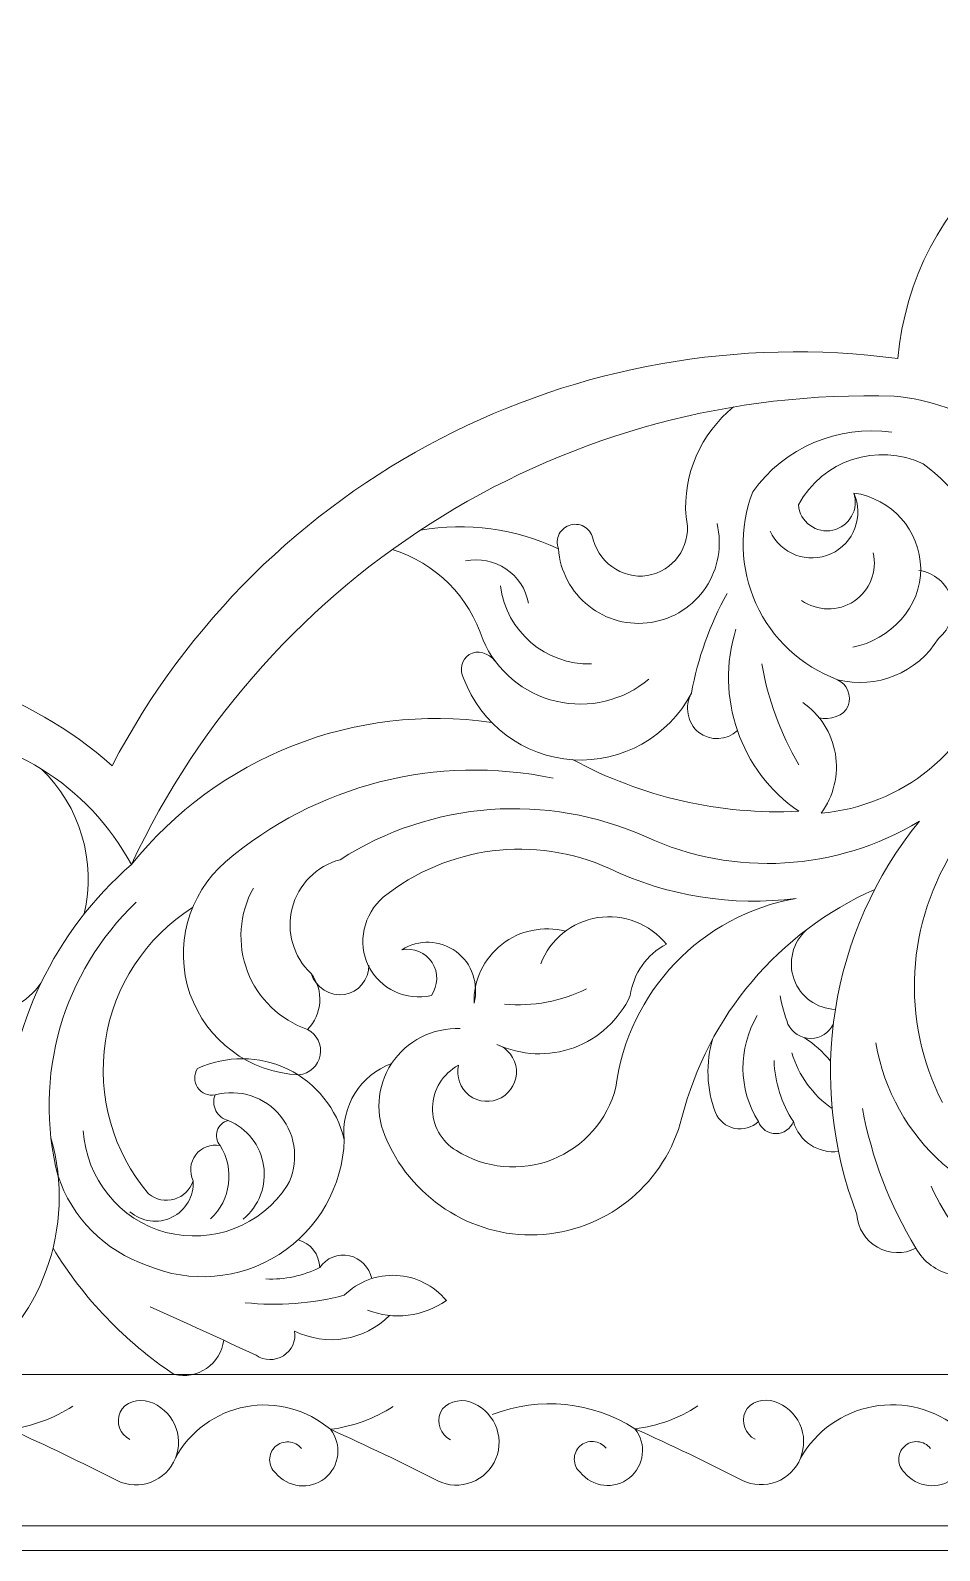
# Model space of a CAD drawing. Header units: millimetres. Extents: x 4613 to 4857, y 4354 to 4620.
# Drawn here: x 4739.7 to 4776.2, y 4497.8 to 4558.8 of the extents above; entities that cross this region are included whole.
import ezdxf

# ---------------------------------------------------------------- set-up
doc = ezdxf.new("R2010")
doc.units = ezdxf.units.MM
doc.header["$MEASUREMENT"] = 0
doc.layers.add('Layer 1', color=18, linetype='Continuous', true_color=0x000000)

msp = doc.modelspace()

# ---------------------------------------------------------------- linework, layer by layer
at = {"layer": 'Layer 1', "lineweight": 9}
for points, knots in [([(4613.246, 4619.823), (4613.246, 4619.823), (4857.246, 4619.823), (4857.246, 4619.823), (4857.246, 4619.823), (4857.246, 4497.823), (4857.246, 4497.823), (4857.246, 4497.823), (4613.246, 4497.823), (4613.246, 4497.823), (4613.246, 4497.823), (4613.246, 4619.823), (4613.246, 4619.823)], [0, 0, 0, 0, 0.25, 0.25, 0.25, 0.5, 0.5, 0.5, 0.75, 0.75, 0.75, 1, 1, 1, 1]), ([(4774.359, 4544.143), (4777.248, 4543.886), (4779.803, 4542.166), (4781.128, 4539.586), (4782.454, 4537.006), (4782.35, 4533.903), (4780.876, 4531.405)], [0, 0, 0, 0, 0.333333, 0.333333, 0.333333, 1, 1, 1, 1]), ([(4775.531, 4541.435), (4778.121, 4539.491), (4779.241, 4536.15), (4778.346, 4533.039), (4777.451, 4529.927), (4774.66, 4527.686), (4771.433, 4527.415)], [0, 0, 0, 0, 0.333333, 0.333333, 0.333333, 1, 1, 1, 1]), ([(4772.087, 4532.77), (4770.634, 4533.312), (4769.457, 4534.411), (4768.818, 4535.824), (4768.179, 4537.237), (4768.134, 4538.854), (4768.687, 4540.303)], [0, 0, 0, 0, 0.333333, 0.333333, 0.333333, 1, 1, 1, 1]), ([(4772.741, 4540.259), (4773.162, 4539.333), (4772.752, 4538.241), (4771.826, 4537.819), (4770.9, 4537.398), (4769.806, 4537.809), (4769.384, 4538.735)], [0, 0, 0, 0, 0.333333, 0.333333, 0.333333, 1, 1, 1, 1]), ([(4772.741, 4540.259), (4772.847, 4539.95), (4772.816, 4539.61), (4772.656, 4539.325), (4772.495, 4539.04), (4772.219, 4538.837), (4771.899, 4538.768), (4771.579, 4538.699), (4771.246, 4538.77), (4770.982, 4538.963), (4770.718, 4539.156), (4770.549, 4539.455), (4770.518, 4539.78)], [0, 0, 0, 0, 0.2, 0.2, 0.2, 0.4, 0.4, 0.4, 0.6, 0.6, 0.6, 1, 1, 1, 1]), ([(4772.741, 4540.259), (4774.258, 4540.047), (4775.397, 4538.765), (4775.428, 4537.233), (4775.459, 4535.701), (4774.205, 4534.349), (4772.698, 4534.076)], [0, 0, 0, 0, 0.333333, 0.333333, 0.333333, 1, 1, 1, 1]), ([(4760.887, 4538.026), (4760.815, 4538.219), (4760.828, 4538.434), (4760.924, 4538.617), (4761.02, 4538.799), (4761.19, 4538.933), (4761.39, 4538.983), (4761.59, 4539.033), (4761.802, 4538.996), (4761.973, 4538.88), (4762.144, 4538.765), (4762.258, 4538.581), (4762.285, 4538.376)], [0, 0, 0, 0, 0.2, 0.2, 0.2, 0.4, 0.4, 0.4, 0.6, 0.6, 0.6, 1, 1, 1, 1]), ([(4767.254, 4539.032), (4767.469, 4538.154), (4767.307, 4537.226), (4766.807, 4536.473), (4766.307, 4535.721), (4765.51, 4535.211), (4764.617, 4535.069), (4763.725, 4534.928), (4762.813, 4535.166), (4762.105, 4535.727), (4761.396, 4536.288), (4760.954, 4537.125), (4760.887, 4538.026)], [0, 0, 0, 0, 0.2, 0.2, 0.2, 0.4, 0.4, 0.4, 0.6, 0.6, 0.6, 1, 1, 1, 1]), ([(4766.01, 4539.303), (4766.263, 4538.288), (4765.656, 4537.257), (4764.645, 4536.986), (4763.635, 4536.715), (4762.575, 4537.371), (4762.285, 4538.376)], [0, 0, 0, 0, 0.333333, 0.333333, 0.333333, 1, 1, 1, 1]), ([(4773.526, 4537.864), (4773.694, 4537.119), (4773.387, 4536.347), (4772.753, 4535.921), (4772.119, 4535.495), (4771.275, 4535.511), (4770.649, 4535.949)], [0, 0, 0, 0, 0.333333, 0.333333, 0.333333, 1, 1, 1, 1]), ([(4757.167, 4537.532), (4757.727, 4537.647), (4758.309, 4537.532), (4758.783, 4537.214), (4759.258, 4536.896), (4759.585, 4536.398), (4759.692, 4535.837)], [0, 0, 0, 0, 0.333333, 0.333333, 0.333333, 1, 1, 1, 1]), ([(4775.355, 4537.149), (4775.966, 4537.073), (4776.473, 4536.642), (4776.646, 4536.051), (4776.819, 4535.461), (4776.615, 4534.817), (4776.142, 4534.425)], [0, 0, 0, 0, 0.333333, 0.333333, 0.333333, 1, 1, 1, 1]), ([(4764.524, 4532.794), (4763.495, 4531.926), (4762.116, 4531.595), (4760.805, 4531.901), (4759.494, 4532.208), (4758.401, 4533.125), (4757.864, 4534.359)], [0, 0, 0, 0, 0.333333, 0.333333, 0.333333, 1, 1, 1, 1]), ([(4757.084, 4532.834), (4756.903, 4533.161), (4757.002, 4533.572), (4757.312, 4533.779), (4757.623, 4533.987), (4758.107, 4533.823), (4758.34, 4533.531)], [0, 0, 0, 0, 0.333333, 0.333333, 0.333333, 1, 1, 1, 1]), ([(4766.225, 4532.226), (4765.306, 4530.476), (4763.444, 4529.43), (4761.472, 4529.555), (4759.5, 4529.68), (4757.774, 4530.983), (4757.084, 4532.834)], [0, 0, 0, 0, 0.333333, 0.333333, 0.333333, 1, 1, 1, 1]), ([(4772.087, 4532.77), (4772.478, 4532.582), (4772.664, 4532.129), (4772.518, 4531.721), (4772.372, 4531.312), (4771.774, 4531.139), (4771.353, 4531.242)], [0, 0, 0, 0, 0.333333, 0.333333, 0.333333, 1, 1, 1, 1]), ([(4768.073, 4530.724), (4767.642, 4530.325), (4766.986, 4530.295), (4766.52, 4530.654), (4766.055, 4531.013), (4765.947, 4531.708), (4766.225, 4532.226)], [0, 0, 0, 0, 0.333333, 0.333333, 0.333333, 1, 1, 1, 1]), ([(4770.692, 4531.856), (4771.39, 4531.374), (4771.863, 4530.63), (4772.003, 4529.794), (4772.143, 4528.958), (4771.936, 4528.097), (4771.433, 4527.415)], [0, 0, 0, 0, 0.333333, 0.333333, 0.333333, 1, 1, 1, 1]), ([(4750.475, 4516.912), (4748.49, 4517.004), (4746.761, 4518.293), (4746.106, 4520.169), (4745.451, 4522.044), (4746.032, 4524.155), (4747.528, 4525.461)], [0, 0, 0, 0, 0.333333, 0.333333, 0.333333, 1, 1, 1, 1]), ([(4750.966, 4520.977), (4750.254, 4521.648), (4749.962, 4522.653), (4750.203, 4523.602), (4750.444, 4524.551), (4751.191, 4525.297), (4752.137, 4525.547)], [0, 0, 0, 0, 0.333333, 0.333333, 0.333333, 1, 1, 1, 1]), ([(4750.825, 4518.734), (4749.717, 4519.115), (4748.833, 4519.967), (4748.413, 4521.061), (4747.992, 4522.155), (4748.082, 4523.385), (4748.65, 4524.41)], [0, 0, 0, 0, 0.333333, 0.333333, 0.333333, 1, 1, 1, 1]), ([(4755.793, 4520.095), (4754.781, 4519.862), (4753.741, 4520.351), (4753.274, 4521.279), (4752.807, 4522.206), (4753.073, 4523.364), (4753.863, 4524.038)], [0, 0, 0, 0, 0.333333, 0.333333, 0.333333, 1, 1, 1, 1]), ([(4744.446, 4512.134), (4743.008, 4513.834), (4742.375, 4516.073), (4742.711, 4518.275), (4743.047, 4520.476), (4744.329, 4522.431), (4746.209, 4523.625)], [0, 0, 0, 0, 0.333333, 0.333333, 0.333333, 1, 1, 1, 1]), ([(4760.179, 4521.366), (4760.554, 4522.349), (4761.427, 4523.056), (4762.466, 4523.221), (4763.506, 4523.385), (4764.561, 4522.973), (4765.222, 4522.154)], [0, 0, 0, 0, 0.333333, 0.333333, 0.333333, 1, 1, 1, 1]), ([(4757.503, 4519.789), (4757.483, 4520.705), (4757.895, 4521.577), (4758.615, 4522.144), (4759.334, 4522.712), (4760.285, 4522.906), (4761.171, 4522.673)], [0, 0, 0, 0, 0.333333, 0.333333, 0.333333, 1, 1, 1, 1]), ([(4772.005, 4519.539), (4771.259, 4519.564), (4770.604, 4520.039), (4770.347, 4520.739), (4770.089, 4521.44), (4770.293, 4522.235), (4770.845, 4522.737)], [0, 0, 0, 0, 0.333333, 0.333333, 0.333333, 1, 1, 1, 1]), ([(4754.609, 4521.935), (4755.281, 4522.359), (4756.144, 4522.328), (4756.784, 4521.858), (4757.425, 4521.387), (4757.707, 4520.557), (4757.503, 4519.789)], [0, 0, 0, 0, 0.333333, 0.333333, 0.333333, 1, 1, 1, 1]), ([(4754.609, 4521.935), (4755.08, 4522.025), (4755.559, 4521.821), (4755.82, 4521.419), (4756.081, 4521.017), (4756.067, 4520.489), (4755.793, 4520.095)], [0, 0, 0, 0, 0.333333, 0.333333, 0.333333, 1, 1, 1, 1]), ([(4753.281, 4521.309), (4753.287, 4520.73), (4752.872, 4520.231), (4752.301, 4520.133), (4751.729, 4520.035), (4751.153, 4520.428), (4750.966, 4520.977)], [0, 0, 0, 0, 0.333333, 0.333333, 0.333333, 1, 1, 1, 1]), ([(4740.122, 4520.587), (4739.577, 4519.814), (4738.701, 4519.342), (4737.756, 4519.312), (4736.811, 4519.281), (4735.903, 4519.701), (4735.309, 4520.436)], [0, 0, 0, 0, 0.333333, 0.333333, 0.333333, 1, 1, 1, 1]), ([(4763.775, 4520.095), (4763.328, 4519.124), (4762.512, 4518.371), (4761.509, 4518.003), (4760.505, 4517.634), (4759.391, 4517.684), (4758.422, 4518.136)], [0, 0, 0, 0, 0.333333, 0.333333, 0.333333, 1, 1, 1, 1]), ([(4771.924, 4518.959), (4771.76, 4518.604), (4771.407, 4518.376), (4771.017, 4518.374), (4770.627, 4518.372), (4770.268, 4518.601), (4770.101, 4518.953)], [0, 0, 0, 0, 0.333333, 0.333333, 0.333333, 1, 1, 1, 1]), ([(4750.825, 4518.734), (4751.204, 4518.539), (4751.41, 4518.118), (4751.332, 4517.699), (4751.255, 4517.28), (4750.898, 4516.96), (4750.475, 4516.912)], [0, 0, 0, 0, 0.333333, 0.333333, 0.333333, 1, 1, 1, 1]), ([(4754.008, 4514.288), (4753.522, 4515.274), (4753.593, 4516.444), (4754.195, 4517.364), (4754.797, 4518.284), (4755.852, 4518.817), (4756.951, 4518.766)], [0, 0, 0, 0, 0.333333, 0.333333, 0.333333, 1, 1, 1, 1]), ([(4746.409, 4517.161), (4747.557, 4517.7), (4748.887, 4517.693), (4750.029, 4517.142), (4751.171, 4516.59), (4752.004, 4515.544), (4752.295, 4514.309)], [0, 0, 0, 0, 0.333333, 0.333333, 0.333333, 1, 1, 1, 1]), ([(4758.422, 4518.136), (4758.859, 4517.982), (4759.164, 4517.585), (4759.202, 4517.124), (4759.239, 4516.662), (4758.995, 4516.218), (4758.589, 4515.995), (4758.183, 4515.772), (4757.684, 4515.808), (4757.315, 4516.088), (4756.945, 4516.368), (4756.776, 4516.845), (4756.881, 4517.297)], [0, 0, 0, 0, 0.2, 0.2, 0.2, 0.4, 0.4, 0.4, 0.6, 0.6, 0.6, 1, 1, 1, 1]), ([(4747.112, 4516.108), (4746.841, 4516.057), (4746.567, 4516.172), (4746.413, 4516.4), (4746.26, 4516.628), (4746.26, 4516.93), (4746.409, 4517.161)], [0, 0, 0, 0, 0.333333, 0.333333, 0.333333, 1, 1, 1, 1]), ([(4756.794, 4513.875), (4756.186, 4514.238), (4755.821, 4514.9), (4755.837, 4515.607), (4755.854, 4516.315), (4756.257, 4516.963), (4756.881, 4517.297)], [0, 0, 0, 0, 0.333333, 0.333333, 0.333333, 1, 1, 1, 1]), ([(4747.64, 4515.08), (4747.426, 4515.134), (4747.245, 4515.277), (4747.144, 4515.474), (4747.043, 4515.67), (4747.031, 4515.902), (4747.112, 4516.108)], [0, 0, 0, 0, 0.333333, 0.333333, 0.333333, 1, 1, 1, 1]), ([(4747.112, 4516.108), (4748.085, 4516.371), (4749.122, 4516.033), (4749.752, 4515.247), (4750.383, 4514.46), (4750.48, 4513.359), (4750.011, 4512.467)], [0, 0, 0, 0, 0.333333, 0.333333, 0.333333, 1, 1, 1, 1]), ([(4763.197, 4516.415), (4762.859, 4515.097), (4761.912, 4514.019), (4760.647, 4513.516), (4759.383, 4513.012), (4757.945, 4513.149), (4756.794, 4513.875)], [0, 0, 0, 0, 0.333333, 0.333333, 0.333333, 1, 1, 1, 1]), ([(4768.914, 4515.036), (4768.659, 4514.794), (4768.302, 4514.693), (4767.959, 4514.764), (4767.615, 4514.836), (4767.328, 4515.075), (4767.191, 4515.398)], [0, 0, 0, 0, 0.333333, 0.333333, 0.333333, 1, 1, 1, 1]), ([(4750.011, 4512.467), (4748.96, 4510.86), (4746.999, 4510.105), (4745.142, 4510.593), (4743.285, 4511.081), (4741.946, 4512.754), (4741.821, 4514.67)], [0, 0, 0, 0, 0.333333, 0.333333, 0.333333, 1, 1, 1, 1]), ([(4747.313, 4514.08), (4747.176, 4514.244), (4747.132, 4514.467), (4747.199, 4514.67), (4747.265, 4514.873), (4747.433, 4515.028), (4747.64, 4515.08)], [0, 0, 0, 0, 0.333333, 0.333333, 0.333333, 1, 1, 1, 1]), ([(4747.64, 4515.08), (4748.396, 4514.768), (4748.935, 4514.084), (4749.06, 4513.276), (4749.185, 4512.468), (4748.872, 4511.648), (4748.246, 4511.122)], [0, 0, 0, 0, 0.333333, 0.333333, 0.333333, 1, 1, 1, 1]), ([(4765.848, 4515.198), (4765.183, 4512.609), (4762.95, 4510.727), (4760.287, 4510.508), (4757.624, 4510.289), (4755.087, 4511.843), (4754.008, 4514.288)], [0, 0, 0, 0, 0.333333, 0.333333, 0.333333, 1, 1, 1, 1]), ([(4770.319, 4515.036), (4770.207, 4514.746), (4769.93, 4514.555), (4769.619, 4514.553), (4769.309, 4514.552), (4769.027, 4514.747), (4768.914, 4515.036)], [0, 0, 0, 0, 0.333333, 0.333333, 0.333333, 1, 1, 1, 1]), ([(4752.295, 4514.309), (4752.235, 4512.437), (4751.257, 4510.715), (4749.679, 4509.705), (4748.101, 4508.696), (4746.113, 4508.534), (4744.389, 4509.265)], [0, 0, 0, 0, 0.333333, 0.333333, 0.333333, 1, 1, 1, 1]), ([(4746.233, 4512.659), (4746.069, 4512.997), (4746.108, 4513.399), (4746.334, 4513.7), (4746.561, 4514), (4746.942, 4514.146), (4747.313, 4514.08)], [0, 0, 0, 0, 0.333333, 0.333333, 0.333333, 1, 1, 1, 1]), ([(4746.233, 4512.659), (4746.27, 4512.045), (4745.935, 4511.468), (4745.383, 4511.196), (4744.831, 4510.924), (4744.161, 4511.016), (4743.696, 4511.419)], [0, 0, 0, 0, 0.333333, 0.333333, 0.333333, 1, 1, 1, 1]), ([(4746.233, 4512.659), (4746.118, 4512.305), (4745.836, 4512.031), (4745.48, 4511.926), (4745.123, 4511.821), (4744.735, 4511.9), (4744.446, 4512.134)], [0, 0, 0, 0, 0.333333, 0.333333, 0.333333, 1, 1, 1, 1]), ([(4775.236, 4509.955), (4774.747, 4509.706), (4774.165, 4509.72), (4773.688, 4509.992), (4773.211, 4510.265), (4772.904, 4510.764), (4772.87, 4511.312)], [0, 0, 0, 0, 0.333333, 0.333333, 0.333333, 1, 1, 1, 1]), ([(4751.312, 4509.18), (4751.576, 4509.564), (4752.044, 4509.751), (4752.5, 4509.656), (4752.955, 4509.56), (4753.31, 4509.192), (4753.397, 4508.735)], [0, 0, 0, 0, 0.333333, 0.333333, 0.333333, 1, 1, 1, 1]), ([(4778.416, 4509.307), (4777.924, 4508.923), (4777.29, 4508.773), (4776.678, 4508.897), (4776.067, 4509.021), (4775.539, 4509.41), (4775.236, 4509.955)], [0, 0, 0, 0, 0.333333, 0.333333, 0.333333, 1, 1, 1, 1]), ([(4752.296, 4508.072), (4752.852, 4508.617), (4753.611, 4508.904), (4754.389, 4508.865), (4755.166, 4508.825), (4755.894, 4508.459), (4756.393, 4507.861)], [0, 0, 0, 0, 0.333333, 0.333333, 0.333333, 1, 1, 1, 1]), ([(4747.459, 4506.262), (4747.399, 4505.806), (4747.15, 4505.397), (4746.773, 4505.135), (4746.395, 4504.874), (4745.922, 4504.784), (4745.475, 4504.888)], [0, 0, 0, 0, 0.333333, 0.333333, 0.333333, 1, 1, 1, 1]), ([(4750.305, 4506.634), (4750.365, 4506.243), (4750.188, 4505.854), (4749.853, 4505.642), (4749.519, 4505.431), (4749.086, 4505.441), (4748.758, 4505.662)], [0, 0, 0, 0, 0.333333, 0.333333, 0.333333, 1, 1, 1, 1]), ([(4743.693, 4502.282), (4743.297, 4502.486), (4743.125, 4502.961), (4743.298, 4503.372), (4743.472, 4503.782), (4744.051, 4503.939), (4744.474, 4503.797)], [0, 0, 0, 0, 0.333333, 0.333333, 0.333333, 1, 1, 1, 1]), ([(4744.474, 4503.797), (4744.923, 4503.648), (4745.29, 4503.32), (4745.488, 4502.89), (4745.686, 4502.46), (4745.697, 4501.966), (4745.519, 4501.527), (4745.341, 4501.089), (4744.99, 4500.743), (4744.549, 4500.573), (4744.107, 4500.403), (4743.613, 4500.423), (4743.187, 4500.629)], [0, 0, 0, 0, 0.2, 0.2, 0.2, 0.4, 0.4, 0.4, 0.6, 0.6, 0.6, 1, 1, 1, 1]), ([(4745.519, 4501.527), (4746.099, 4502.61), (4747.139, 4503.371), (4748.346, 4503.598), (4749.553, 4503.825), (4750.804, 4503.487), (4751.738, 4502.69)], [0, 0, 0, 0, 0.333333, 0.333333, 0.333333, 1, 1, 1, 1]), ([(4756.555, 4502.273), (4756.158, 4502.477), (4755.986, 4502.952), (4756.16, 4503.363), (4756.334, 4503.773), (4756.913, 4503.93), (4757.336, 4503.788)], [0, 0, 0, 0, 0.333333, 0.333333, 0.333333, 1, 1, 1, 1]), ([(4757.336, 4503.788), (4757.784, 4503.639), (4758.152, 4503.31), (4758.35, 4502.881), (4758.548, 4502.451), (4758.559, 4501.956), (4758.381, 4501.518), (4758.203, 4501.08), (4757.852, 4500.734), (4757.411, 4500.564), (4756.969, 4500.393), (4756.475, 4500.414), (4756.049, 4500.619)], [0, 0, 0, 0, 0.2, 0.2, 0.2, 0.4, 0.4, 0.4, 0.6, 0.6, 0.6, 1, 1, 1, 1]), ([(4768.78, 4502.291), (4768.383, 4502.496), (4768.211, 4502.971), (4768.385, 4503.381), (4768.559, 4503.792), (4769.138, 4503.949), (4769.561, 4503.807)], [0, 0, 0, 0, 0.333333, 0.333333, 0.333333, 1, 1, 1, 1]), ([(4769.561, 4503.807), (4770.009, 4503.657), (4770.376, 4503.329), (4770.575, 4502.899), (4770.773, 4502.47), (4770.784, 4501.975), (4770.606, 4501.537), (4770.428, 4501.098), (4770.077, 4500.753), (4769.636, 4500.582), (4769.194, 4500.412), (4768.7, 4500.433), (4768.274, 4500.638)], [0, 0, 0, 0, 0.2, 0.2, 0.2, 0.4, 0.4, 0.4, 0.6, 0.6, 0.6, 1, 1, 1, 1]), ([(4770.606, 4501.537), (4771.223, 4502.623), (4772.289, 4503.38), (4773.518, 4503.606), (4774.746, 4503.831), (4776.018, 4503.496), (4776.98, 4502.699)], [0, 0, 0, 0, 0.333333, 0.333333, 0.333333, 1, 1, 1, 1]), ([(4751.738, 4502.69), (4752.217, 4502.084), (4752.117, 4501.205), (4751.515, 4500.722), (4750.912, 4500.238), (4750.021, 4500.346), (4749.534, 4500.946)], [0, 0, 0, 0, 0.333333, 0.333333, 0.333333, 1, 1, 1, 1]), ([(4763.963, 4502.708), (4764.442, 4502.103), (4764.342, 4501.223), (4763.74, 4500.74), (4763.137, 4500.257), (4762.246, 4500.365), (4761.759, 4500.964)], [0, 0, 0, 0, 0.333333, 0.333333, 0.333333, 1, 1, 1, 1]), ([(4776.98, 4502.699), (4777.459, 4502.093), (4777.36, 4501.214), (4776.757, 4500.731), (4776.155, 4500.248), (4775.264, 4500.355), (4774.777, 4500.955)], [0, 0, 0, 0, 0.333333, 0.333333, 0.333333, 1, 1, 1, 1]), ([(4749.534, 4500.946), (4749.387, 4501.08), (4749.303, 4501.269), (4749.302, 4501.469), (4749.301, 4501.668), (4749.384, 4501.859), (4749.529, 4501.995), (4749.675, 4502.13), (4749.871, 4502.199), (4750.069, 4502.184), (4750.268, 4502.169), (4750.452, 4502.071), (4750.575, 4501.915)], [0, 0, 0, 0, 0.2, 0.2, 0.2, 0.4, 0.4, 0.4, 0.6, 0.6, 0.6, 1, 1, 1, 1]), ([(4761.759, 4500.964), (4761.612, 4501.098), (4761.528, 4501.288), (4761.527, 4501.487), (4761.526, 4501.686), (4761.609, 4501.877), (4761.754, 4502.013), (4761.9, 4502.149), (4762.096, 4502.218), (4762.294, 4502.203), (4762.493, 4502.188), (4762.677, 4502.089), (4762.8, 4501.933)], [0, 0, 0, 0, 0.2, 0.2, 0.2, 0.4, 0.4, 0.4, 0.6, 0.6, 0.6, 1, 1, 1, 1]), ([(4774.777, 4500.955), (4774.629, 4501.089), (4774.545, 4501.279), (4774.544, 4501.478), (4774.543, 4501.677), (4774.626, 4501.868), (4774.772, 4502.004), (4774.917, 4502.14), (4775.113, 4502.208), (4775.312, 4502.193), (4775.51, 4502.178), (4775.694, 4502.08), (4775.818, 4501.924)], [0, 0, 0, 0, 0.2, 0.2, 0.2, 0.4, 0.4, 0.4, 0.6, 0.6, 0.6, 1, 1, 1, 1])]:
    msp.add_open_spline(points, degree=3, knots=knots, dxfattribs=at)
for points in [[(4774.517, 4545.652), (4775.055, 4552.085), (4780.703, 4556.873), (4787.139, 4556.37)], [(4742.982, 4529.319), (4749.011, 4540.846), (4761.622, 4547.37), (4774.517, 4545.652)], [(4743.752, 4525.347), (4749.271, 4537.167), (4761.321, 4544.559), (4774.359, 4544.143)], [(4766.01, 4539.303), (4765.88, 4540.997), (4766.596, 4542.648), (4767.921, 4543.712)], [(4768.687, 4540.303), (4769.952, 4542.081), (4772.106, 4543.004), (4774.267, 4542.697)], [(4770.518, 4539.78), (4771.482, 4541.575), (4773.687, 4542.301), (4775.531, 4541.435)], [(4755.35, 4538.773), (4757.228, 4539.096), (4759.161, 4538.835), (4760.887, 4538.026)], [(4754.225, 4537.997), (4755.959, 4537.451), (4757.317, 4536.092), (4757.864, 4534.359)], [(4762.217, 4533.402), (4760.377, 4533.354), (4758.798, 4534.708), (4758.56, 4536.533)], [(4766.225, 4532.226), (4766.483, 4533.628), (4766.968, 4534.979), (4767.661, 4536.225)], [(4770.534, 4527.487), (4768.186, 4529.105), (4767.164, 4532.067), (4768.01, 4534.791)], [(4776.142, 4534.425), (4775.3, 4533.044), (4773.655, 4532.374), (4772.087, 4532.77)], [(4730.682, 4533.437), (4735.17, 4533.787), (4739.609, 4532.299), (4742.982, 4529.319)], [(4770.538, 4529.354), (4769.801, 4530.603), (4769.298, 4531.977), (4769.055, 4533.407)], [(4743.752, 4525.347), (4747.222, 4529.672), (4752.725, 4531.841), (4758.213, 4531.054)], [(4735.092, 4530.672), (4738.727, 4530.593), (4742.039, 4528.555), (4743.752, 4525.347)], [(4747.528, 4525.461), (4751.155, 4528.554), (4756.016, 4529.792), (4760.681, 4528.814)], [(4770.534, 4527.487), (4767.376, 4527.339), (4764.236, 4528.059), (4761.457, 4529.566)], [(4740.143, 4529.183), (4741.701, 4527.684), (4742.354, 4525.473), (4741.862, 4523.368)], [(4752.137, 4525.547), (4755.808, 4527.907), (4760.427, 4528.248), (4764.406, 4526.458)], [(4775.376, 4527.092), (4772.051, 4525.08), (4767.942, 4524.843), (4764.406, 4526.458)], [(4772.87, 4511.312), (4770.82, 4516.639), (4771.778, 4522.661), (4775.376, 4527.092)], [(4753.863, 4524.038), (4756.426, 4526.101), (4759.934, 4526.548), (4762.934, 4525.197)], [(4776.301, 4515.804), (4774.609, 4519.099), (4774.833, 4523.056), (4776.884, 4526.141)], [(4738.669, 4514.779), (4738.839, 4518.849), (4740.679, 4522.673), (4743.752, 4525.347)], [(4770.434, 4523.995), (4767.871, 4523.66), (4765.264, 4524.078), (4762.934, 4525.197)], [(4740.803, 4512.883), (4739.791, 4516.834), (4740.995, 4521.026), (4743.947, 4523.84)], [(4763.197, 4516.415), (4763.689, 4520.252), (4766.625, 4523.323), (4770.434, 4523.995)], [(4765.848, 4515.198), (4766.88, 4519.274), (4769.734, 4522.65), (4773.581, 4524.347)], [(4763.775, 4520.095), (4763.89, 4520.977), (4764.431, 4521.747), (4765.222, 4522.154)], [(4750.966, 4520.977), (4751.484, 4520.299), (4751.423, 4519.343), (4750.825, 4518.734)], [(4762.021, 4520.358), (4760.999, 4519.862), (4759.863, 4519.651), (4758.731, 4519.745)], [(4770.101, 4518.953), (4769.96, 4519.32), (4769.855, 4519.7), (4769.788, 4520.087)], [(4768.914, 4515.036), (4768.104, 4516.334), (4768.087, 4517.976), (4768.868, 4519.291)], [(4767.191, 4515.398), (4766.83, 4516.351), (4766.795, 4517.397), (4767.091, 4518.373)], [(4770.749, 4518.41), (4771.149, 4518.151), (4771.507, 4517.833), (4771.813, 4517.467)], [(4771.876, 4515.56), (4771.099, 4516.1), (4770.528, 4516.889), (4770.257, 4517.797)], [(4781.463, 4511.286), (4777.548, 4511.439), (4774.277, 4514.326), (4773.63, 4518.191)], [(4752.295, 4514.309), (4752.153, 4515.644), (4752.94, 4516.905), (4754.201, 4517.367)], [(4770.319, 4515.036), (4769.839, 4515.765), (4769.571, 4516.612), (4769.546, 4517.484)], [(4775.236, 4509.955), (4774.188, 4511.677), (4773.46, 4513.576), (4773.089, 4515.558)], [(4772.132, 4513.833), (4771.316, 4513.74), (4770.551, 4514.248), (4770.319, 4515.036)], [(4740.526, 4514.382), (4741.552, 4510.805), (4740.154, 4506.97), (4737.069, 4504.888)], [(4747.313, 4514.08), (4747.91, 4513.135), (4747.747, 4511.896), (4746.927, 4511.135)], [(4744.389, 4509.265), (4742.691, 4509.839), (4741.362, 4511.18), (4740.803, 4512.883)], [(4782.272, 4508.046), (4779.456, 4508.132), (4776.947, 4509.855), (4775.85, 4512.45)], [(4745.475, 4504.888), (4743.501, 4506.201), (4741.84, 4507.933), (4740.609, 4509.959)], [(4750.444, 4510.297), (4750.946, 4510.154), (4751.297, 4509.702), (4751.312, 4509.18)], [(4751.312, 4509.18), (4750.642, 4508.848), (4749.899, 4508.69), (4749.151, 4508.721)], [(4752.296, 4508.072), (4751.001, 4507.728), (4749.653, 4507.625), (4748.321, 4507.769)], [(4744.513, 4507.606), (4745.931, 4506.964), (4747.346, 4506.316), (4748.758, 4505.662)], [(4756.393, 4507.861), (4755.47, 4507.205), (4754.278, 4507.06), (4753.224, 4507.473)], [(4754.113, 4507.258), (4753.114, 4506.247), (4751.575, 4505.995), (4750.305, 4506.634)], [(4715.246, 4504.888), (4715.246, 4504.888), (4809.181, 4504.888), (4809.181, 4504.888)], [(4758.237, 4503.279), (4760.126, 4504.017), (4762.256, 4503.804), (4763.963, 4502.708)], [(4741.4, 4503.616), (4740.639, 4503.122), (4739.776, 4502.809), (4738.876, 4502.699)], [(4754.262, 4503.607), (4753.501, 4503.113), (4752.637, 4502.8), (4751.738, 4502.69)], [(4766.487, 4503.625), (4765.726, 4503.132), (4764.862, 4502.818), (4763.963, 4502.708)], [(4738.876, 4502.699), (4740.33, 4502.045), (4741.768, 4501.355), (4743.187, 4500.629)], [(4751.738, 4502.69), (4753.192, 4502.036), (4754.629, 4501.346), (4756.049, 4500.619)], [(4763.963, 4502.708), (4765.417, 4502.055), (4766.854, 4501.364), (4768.274, 4500.638)], [(4715.246, 4498.823), (4715.246, 4498.823), (4815.246, 4498.823), (4815.246, 4498.823)]]:
    msp.add_open_spline(points, degree=3, dxfattribs=at)

doc.saveas('drawing.dxf')
